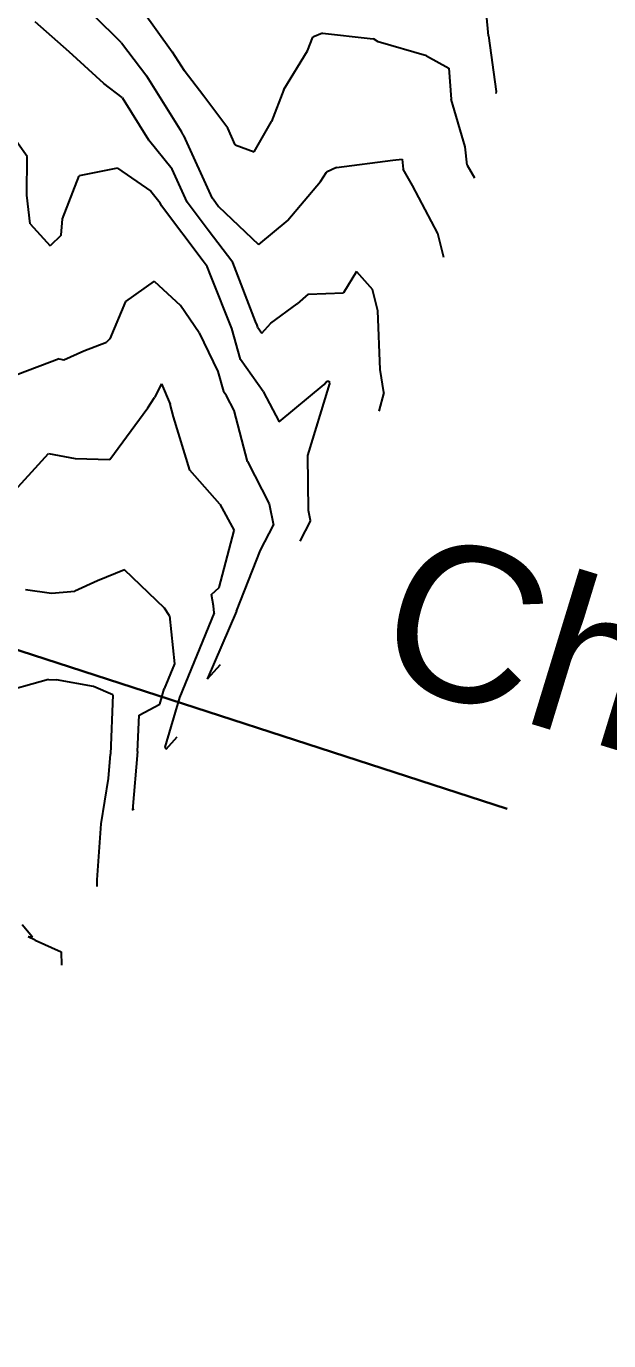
# Model space of a CAD drawing. Header units: metres. Extents: x -1120501 to 1198934, y -4928884 to 66998.
# Drawn here: x -1005.4 to -898.9, y 361.1 to 601.4 of the extents above; entities that cross this region are included whole.
import ezdxf

# ---------------------------------------------------------------- set-up
doc = ezdxf.new("R2010")
doc.units = ezdxf.units.M
doc.layers.add('Cross Sections', color=10, linetype='Continuous')
doc.layers.add('SURF2CONTOURS', color=7, linetype='Continuous', lineweight=0)
doc.styles.add('DEFAULT', font='arial.ttf', dxfattribs={"height": 28.222222})

msp = doc.modelspace()

# ---------------------------------------------------------------- linework, layer by layer
at = {"color": 7, "lineweight": 0}
msp.add_circle((-684.64, 190.5), 66807.04, dxfattribs=at)
at = {"layer": 'Cross Sections', "linetype": 'Continuous', "lineweight": 30}
msp.add_line((-1202.85, 550.77), (-917.45, 458.33), dxfattribs=at)
at = {"layer": 'SURF2CONTOURS', "color": 2, "linetype": 'Continuous', "lineweight": -3}
for p, q in [((-920.88, 599.62, 272.5), (-922.07, 612.46, 272.5)), ((-987.98, 598.36, 271.5), (-993.09, 603.4, 271.5)), ((-987.98, 598.36, 271.5), (-983.38, 592.22, 271.5)), ((-920.88, 599.62, 272.5), (-919.46, 589.43, 272.5)), ((-976.98, 581.99, 271.5), (-983.38, 592.22, 271.5)), ((-919.46, 589.43, 272.5), (-919.53, 589.07, 272.5)), ((-1005.22, 577.53, 270.5), (-1008.56, 582.21, 270.5)), ((-976.71, 581.55, 271.5), (-976.98, 581.99, 271.5)), ((-976.57, 581.38, 271.5), (-976.71, 581.55, 271.5)), ((-971.33, 569.89, 271.5), (-976.57, 581.38, 271.5)), ((-1005.28, 570.47, 270.5), (-1005.22, 577.53, 270.5)), ((-948.65, 575.56, 271.5), (-938.34, 576.86, 271.5)), ((-938.34, 576.86, 271.5), (-936.65, 577.09, 271.5)), ((-936.65, 577.09, 271.5), (-936.46, 575.27, 271.5)), ((-988.74, 575.43, 270.5), (-995.76, 574.04, 270.5)), ((-988.74, 575.43, 270.5), (-982.64, 571.24, 270.5)), ((-951.59, 572.96, 271.5), (-950.52, 574.69, 271.5)), ((-948.65, 575.56, 271.5), (-950.52, 574.69, 271.5)), ((-934.78, 572.28, 271.5), (-936.46, 575.27, 271.5)), ((-998.77, 566.15, 270.5), (-995.76, 574.04, 270.5)), ((-957.59, 565.94, 271.5), (-951.59, 572.96, 271.5)), ((-930.1, 563.51, 271.5), (-934.78, 572.28, 271.5)), ((-1004.69, 565.26, 270.5), (-1005.28, 570.47, 270.5)), ((-982.64, 571.24, 270.5), (-980.89, 569.06, 270.5)), ((-971.25, 569.79, 271.5), (-971.33, 569.89, 271.5)), ((-971.25, 569.79, 271.5), (-970.22, 568.44, 271.5)), ((-980.66, 568.56, 270.5), (-980.89, 569.06, 270.5)), ((-973.04, 558.4, 270.5), (-980.66, 568.56, 270.5)), ((-970.22, 568.44, 271.5), (-962.93, 561.5, 271.5)), ((-1004.69, 565.26, 270.5), (-1001.04, 561.21, 270.5)), ((-999, 563.15, 270.5), (-998.77, 566.15, 270.5)), ((-957.59, 565.94, 271.5), (-962.93, 561.5, 271.5)), ((-999, 563.15, 270.5), (-1001.04, 561.21, 270.5)), ((-929.02, 559.11, 271.5), (-930.1, 563.51, 271.5)), ((-972.31, 557.45, 270.5), (-973.04, 558.4, 270.5)), ((-971.65, 555.73, 270.5), (-972.31, 557.45, 270.5)), ((-967.81, 546.09, 270.5), (-971.65, 555.73, 270.5)), ((-966.21, 540.45, 270.5), (-967.81, 546.09, 270.5)), ((-962.07, 534.59, 270.5), (-966.21, 540.45, 270.5)), ((-980.65, 535.98, 269.5), (-981.93, 533.48, 269.5)), ((-980.65, 535.98, 269.5), (-979.09, 532.29, 269.5)), ((-959.17, 529.05, 270.5), (-950.89, 535.86, 270.5)), ((-950.89, 535.86, 270.5), (-950.41, 536.47, 270.5)), ((-950.41, 536.47, 270.5), (-950.02, 536.49, 270.5)), ((-950.05, 535.43, 270.5), (-949.93, 535.89, 270.5)), ((-950.02, 536.49, 270.5), (-949.93, 535.89, 270.5)), ((-983.16, 531.63, 269.5), (-981.93, 533.48, 269.5)), ((-962.07, 534.59, 270.5), (-959.17, 529.05, 270.5)), ((-953.89, 522.9, 270.5), (-950.05, 535.43, 270.5)), ((-990.11, 522.18, 269.5), (-983.16, 531.63, 269.5)), ((-978.49, 529.99, 269.5), (-979.09, 532.29, 269.5)), ((-975.5, 520.22, 269.5), (-978.49, 529.99, 269.5)), ((-1008.72, 515.16, 269.5), (-1001.32, 523.27, 269.5)), ((-1001.32, 523.27, 269.5), (-996.46, 522.35, 269.5)), ((-996.46, 522.35, 269.5), (-990.11, 522.18, 269.5)), ((-953.78, 512.87, 270.5), (-953.89, 522.9, 270.5)), ((-970.02, 513.97, 269.5), (-975.5, 520.22, 269.5)), ((-970.02, 513.97, 269.5), (-967.39, 509.2, 269.5)), ((-953.39, 511.01, 270.5), (-953.78, 512.87, 270.5)), ((-953.39, 511.01, 270.5), (-955.39, 507.21, 270.5)), ((-970.14, 498.74, 269.5), (-967.39, 509.2, 269.5)), ((-971.51, 497.5, 269.5), (-970.14, 498.74, 269.5)), ((-971.15, 495.43, 269.5), (-971.51, 497.5, 269.5)), ((-971.02, 494.13, 269.5), (-971.15, 495.43, 269.5)), ((-971.02, 494.13, 269.5), (-977.38, 478.64, 269.5)), ((-1001.33, 481.94, 268.5), (-1011.72, 479.05, 268.5)), ((-1001.33, 481.94, 268.5), (-999.88, 481.89, 268.5)), ((-993.14, 480.64, 268.5), (-999.88, 481.89, 268.5)), ((-989.56, 479.16, 268.5), (-993.14, 480.64, 268.5)), ((-989.56, 479.16, 268.5), (-990, 468.27, 268.5)), ((-977.38, 478.64, 269.5), (-980.08, 469.56, 269.5)), ((-979.82, 469.24, 269.5), (-977.82, 471.46, 269.5)), ((-979.82, 469.24, 269.5), (-980.08, 469.56, 269.5)), ((-990.38, 463.87, 268.5), (-990, 468.27, 268.5)), ((-991.73, 455.54, 268.5), (-990.38, 463.87, 268.5)), ((-992.47, 445.32, 268.5), (-991.73, 455.54, 268.5)), ((-992.44, 444.1, 268.5), (-992.47, 445.32, 268.5))]:
    msp.add_line(p, q, dxfattribs=at)
at = {"layer": 'SURF2CONTOURS', "color": 4, "linetype": 'Continuous', "lineweight": -3}
for p, q in [((-984.26, 604.41, 272), (-978.71, 596.71, 272)), ((-997.57, 596.68, 271), (-1003.77, 602.17, 271)), ((-953.98, 596.88, 272), (-953.02, 599.37, 272)), ((-951.21, 600.13, 272), (-953.02, 599.37, 272)), ((-951.21, 600.13, 272), (-942.52, 599.14, 272)), ((-942.52, 599.14, 272), (-941.9, 599.07, 272)), ((-941.02, 598.55, 272), (-941.9, 599.07, 272)), ((-932.2, 595.95, 272), (-941.02, 598.55, 272)), ((-991.25, 590.93, 271), (-997.57, 596.68, 271)), ((-978.71, 596.71, 272), (-976.52, 593.29, 272)), ((-958.27, 589.79, 272), (-953.98, 596.88, 272)), ((-932.2, 595.95, 272), (-928.12, 593.71, 272)), ((-928.12, 593.71, 272), (-927.67, 588.05, 272)), ((-972.94, 588.58, 272), (-976.52, 593.29, 272)), ((-987.9, 588.37, 271), (-991.25, 590.93, 271)), ((-958.27, 589.79, 272), (-960.54, 583.94, 272)), ((-987.9, 588.37, 271), (-983.07, 580.61, 271)), ((-968.57, 582.75, 272), (-972.94, 588.58, 272)), ((-925.12, 579.35, 272), (-927.67, 588.05, 272)), ((-963.7, 578.44, 272), (-960.54, 583.94, 272)), ((-967.18, 579.72, 272), (-968.57, 582.75, 272)), ((-978.73, 575.22, 271), (-983.07, 580.61, 271)), ((-967.18, 579.72, 272), (-963.7, 578.44, 272)), ((-924.77, 575.99, 272), (-925.12, 579.35, 272)), ((-975.99, 569.22, 271), (-978.73, 575.22, 271)), ((-924.77, 575.99, 272), (-923.45, 573.65, 272)), ((-972.14, 564.09, 271), (-975.99, 569.22, 271)), ((-967.61, 558.19, 271), (-972.14, 564.09, 271)), ((-963.45, 547.4, 271), (-967.61, 558.19, 271)), ((-944.98, 556.52, 271), (-947.4, 552.61, 271)), ((-944.98, 556.52, 271), (-942.09, 553.25, 271)), ((-981.99, 554.77, 270), (-987.23, 551.02, 270)), ((-981.99, 554.77, 270), (-977.2, 550.32, 270)), ((-941.1, 549.32, 271), (-942.09, 553.25, 271)), ((-987.23, 551.02, 270), (-990.13, 544.22, 270)), ((-973.76, 545.3, 270), (-977.2, 550.32, 270)), ((-960.68, 547.08, 271), (-955.86, 550.65, 271)), ((-953.85, 552.37, 271), (-955.86, 550.65, 271)), ((-953.85, 552.37, 271), (-947.4, 552.61, 271)), ((-940.68, 538.61, 271), (-941.1, 549.32, 271)), ((-963.17, 546.7, 271), (-963.45, 547.4, 271)), ((-963.06, 546.3, 271), (-963.17, 546.7, 271)), ((-963.06, 546.3, 271), (-962.35, 545.29, 271)), ((-962.35, 545.29, 271), (-960.68, 547.08, 271)), ((-994.88, 542.04, 270), (-990.74, 543.59, 270)), ((-990.13, 544.22, 270), (-990.74, 543.59, 270)), ((-973.76, 545.3, 270), (-970.39, 538.26, 270)), ((-998.56, 540.39, 270), (-994.88, 542.04, 270)), ((-999.41, 540.55, 270), (-1006.95, 537.7, 270)), ((-999.41, 540.55, 270), (-998.56, 540.39, 270)), ((-939.99, 534.43, 271), (-940.68, 538.61, 271)), ((-970.39, 538.26, 270), (-969.36, 534.61, 270)), ((-968.81, 533.83, 270), (-969.36, 534.61, 270)), ((-967.39, 531.12, 270), (-968.81, 533.83, 270)), ((-939.99, 534.43, 271), (-940.95, 531.01, 271)), ((-964.92, 521.82, 270), (-967.39, 531.12, 270)), ((-964.92, 521.82, 270), (-961.01, 514.07, 270)), ((-961.01, 514.07, 270), (-960.18, 510.14, 270)), ((-962.58, 505.58, 270), (-960.18, 510.14, 270)), ((-966.97, 494.43, 270), (-962.58, 505.58, 270)), ((-992.36, 500, 269), (-996.5, 498.09, 269)), ((-987.44, 501.99, 269), (-992.36, 500, 269)), ((-980.1, 495.01, 269), (-987.44, 501.99, 269)), ((-1005.55, 498.39, 269), (-1000.78, 497.72, 269)), ((-1000.78, 497.72, 269), (-996.5, 498.09, 269)), ((-979.19, 493.59, 269), (-980.1, 495.01, 269)), ((-979.19, 493.59, 269), (-978.3, 484.79, 269)), ((-966.97, 494.43, 270), (-972.31, 481.99, 270)), ((-978.3, 484.79, 269), (-980.18, 480.23, 269)), ((-969.95, 484.61, 270), (-972.31, 481.99, 270)), ((-981.01, 477.44, 269), (-980.18, 480.23, 269)), ((-984.79, 475.4, 269), (-981.01, 477.44, 269)), ((-985.06, 468.81, 269), (-984.79, 475.4, 269)), ((-985.06, 468.81, 269), (-985.98, 458.07, 269)), ((-985.98, 458.07, 269), (-985.95, 458.03, 269)), ((-985.95, 458.03, 269), (-985.7, 458.31, 269)), ((-1004.29, 434.85, 268), (-1006.18, 437.11, 268)), ((-1003.78, 434.27, 268), (-1005.04, 434.92, 268)), ((-1004.29, 434.85, 268), (-1005.04, 434.92, 268)), ((-1003.78, 434.27, 268), (-999.05, 432.16, 268)), ((-999.05, 432.16, 268), (-998.99, 429.7, 268))]:
    msp.add_line(p, q, dxfattribs=at)

# ---------------------------------------------------------------- texts
at = {"layer": 'Cross Sections', "linetype": 'Continuous', "lineweight": 0, "insert": (-934.5, 509.9, 284), "char_height": 28.2222, "attachment_point": 1, "rotation": 342.9896, "style": 'DEFAULT'}
msp.add_mtext_dynamic_manual_height_columns('Chainage 1000', width=291.8978, gutter_width=141.11, heights=[20.2], dxfattribs=at)

doc.saveas('drawing.dxf')
